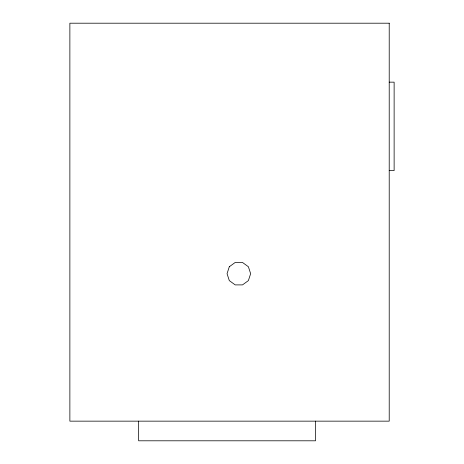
<?xml version="1.0" encoding="UTF-8"?>
<svg xmlns="http://www.w3.org/2000/svg" width="464" height="464" viewBox="0 0 464 464"><rect width="100%" height="100%" fill="white"/><g stroke="black" fill="none" stroke-linecap="round" stroke-linejoin="round"><path stroke-width="0.7" d="M389.215 82.157L394.127 82.157L394.127 170.59L389.215 170.59M315.52 421.15L315.52 440.8L138.655 440.8L138.655 421.15M229.303 266.748L227.053 273.679L229.303 280.61L235.202 284.896L242.492 284.896L248.391 280.61L250.641 273.679L248.391 266.748L242.492 262.462L235.202 262.462L229.303 266.748M389.215 23.2L69.873 23.2L69.873 421.15L389.215 421.15L389.215 23.2"/></g></svg>
